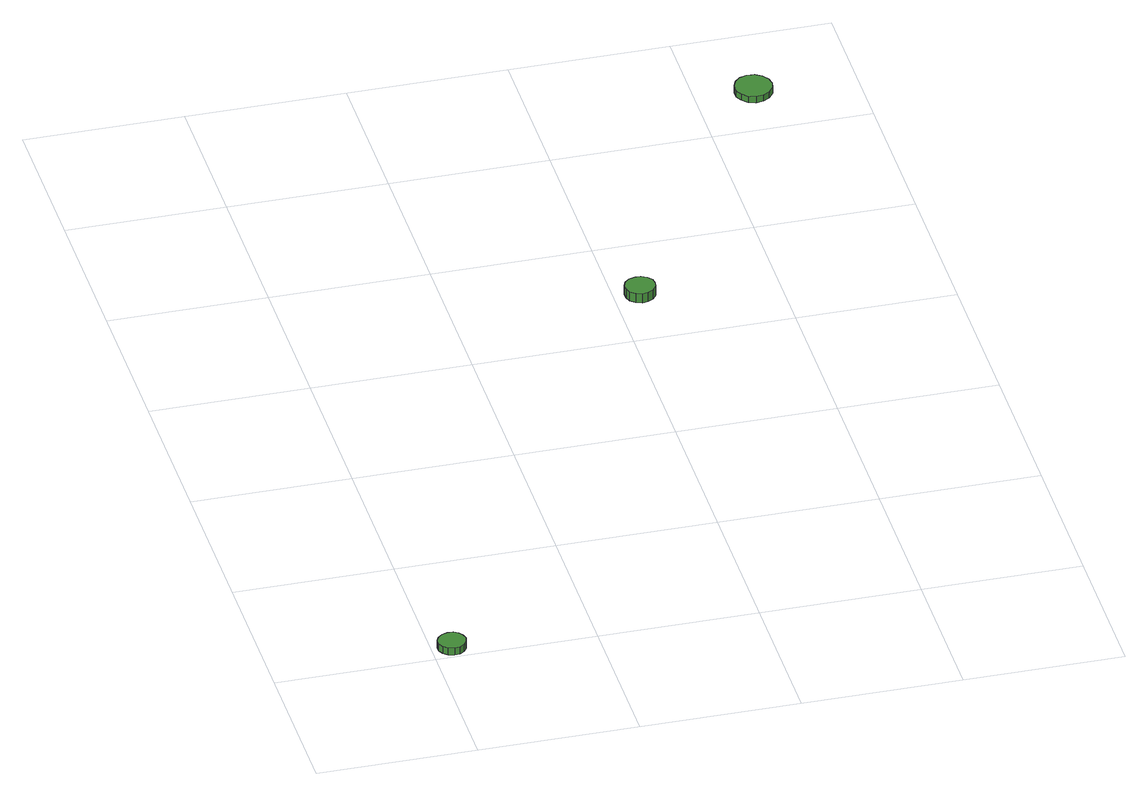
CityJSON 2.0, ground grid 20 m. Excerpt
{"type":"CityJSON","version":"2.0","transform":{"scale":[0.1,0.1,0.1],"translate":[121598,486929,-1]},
"CityObjects":{
"tree1":{"type":"SolitaryVegetationObject","attributes":{"function":"something"},"geometry":[{"type":"MultiSurface","lod":"1","boundaries":[[[0,1,2,3,4,5,6,7,8,9,10,11,12,13,14]],[[15,16,17,18,19,20,21,22,23,24,25,26,27,28,29]],[[0,29,28,1]],[[1,28,27,2]],[[2,27,26,3]],[[3,26,25,4]],[[4,25,24,5]],[[5,24,23,6]],[[6,23,22,7]],[[7,22,21,8]],[[8,21,20,9]],[[9,20,19,10]],[[10,19,18,11]],[[11,18,17,12]],[[12,17,16,13]],[[13,16,15,14]],[[14,15,29,0]]]}]},
"tree2":{"type":"SolitaryVegetationObject","attributes":{"function":"something"},"geometry":[{"type":"MultiSurface","lod":"1","boundaries":[[[30,31,32,33,34,35,36,37,38,39,40,41,42,43,44]],[[45,46,47,48,49,50,51,52,53,54,55,56,57,58,59]],[[30,59,58,31]],[[31,58,57,32]],[[32,57,56,33]],[[33,56,55,34]],[[34,55,54,35]],[[35,54,53,36]],[[36,53,52,37]],[[37,52,51,38]],[[38,51,50,39]],[[39,50,49,40]],[[40,49,48,41]],[[41,48,47,42]],[[42,47,46,43]],[[43,46,45,44]],[[44,45,59,30]]]}]},
"tree3":{"type":"SolitaryVegetationObject","attributes":{"function":"something"},"geometry":[{"type":"MultiSurface","lod":"1","boundaries":[[[60,61,62,63,64,65,66,67,68,69,70,71,72,73,74]],[[75,76,77,78,79,80,81,82,83,84,85,86,87,88,89]],[[60,89,88,61]],[[61,88,87,62]],[[62,87,86,63]],[[63,86,85,64]],[[64,85,84,65]],[[65,84,83,66]],[[66,83,82,67]],[[67,82,81,68]],[[68,81,80,69]],[[69,80,79,70]],[[70,79,78,71]],[[71,78,77,72]],[[72,77,76,73]],[[73,76,75,74]],[[74,75,89,60]]]}]}
},
"vertices":[
[43,21,16],[41,28,16],[37,34,16],[31,38,16],[24,38,16],[17,36,16],[11,31,16],[8,25,16],[8,17,16],[11,11,16],[17,6,16],[24,4,16],[31,4,16],[37,8,16],[41,14,16],[41,14,6],[37,8,6],[31,4,6],[24,4,6],[17,6,6],[11,11,6],[8,17,6],[8,25,6],[11,31,6],[17,36,6],[24,38,6],[31,38,6],[37,34,6],[41,28,6],[43,21,6],
[451,696,19],[450,704,19],[445,710,19],[438,714,19],[431,714,19],[423,712,19],[417,707,19],[414,700,19],[414,692,19],[417,685,19],[423,680,19],[431,677,19],[438,678,19],[445,682,19],[450,688,19],[450,688,6],[445,682,6],[438,678,6],[431,677,6],[423,680,6],[417,685,6],[414,692,6],[414,700,6],[417,707,6],[423,712,6],[431,714,6],[438,714,6],[445,710,6],[450,704,6],[451,696,6],
[695,1079,16],[693,1089,16],[687,1097,16],[679,1102,16],[669,1103,16],[660,1100,16],[653,1093,16],[649,1084,16],[649,1074,16],[653,1066,16],[660,1059,16],[669,1056,16],[679,1057,16],[687,1062,16],[693,1070,16],[693,1070,7],[687,1062,7],[679,1057,7],[669,1056,7],[660,1059,7],[653,1066,7],[649,1074,7],[649,1084,7],[653,1093,7],[660,1100,7],[669,1103,7],[679,1102,7],[687,1097,7],[693,1089,7],[695,1079,7]
]}
